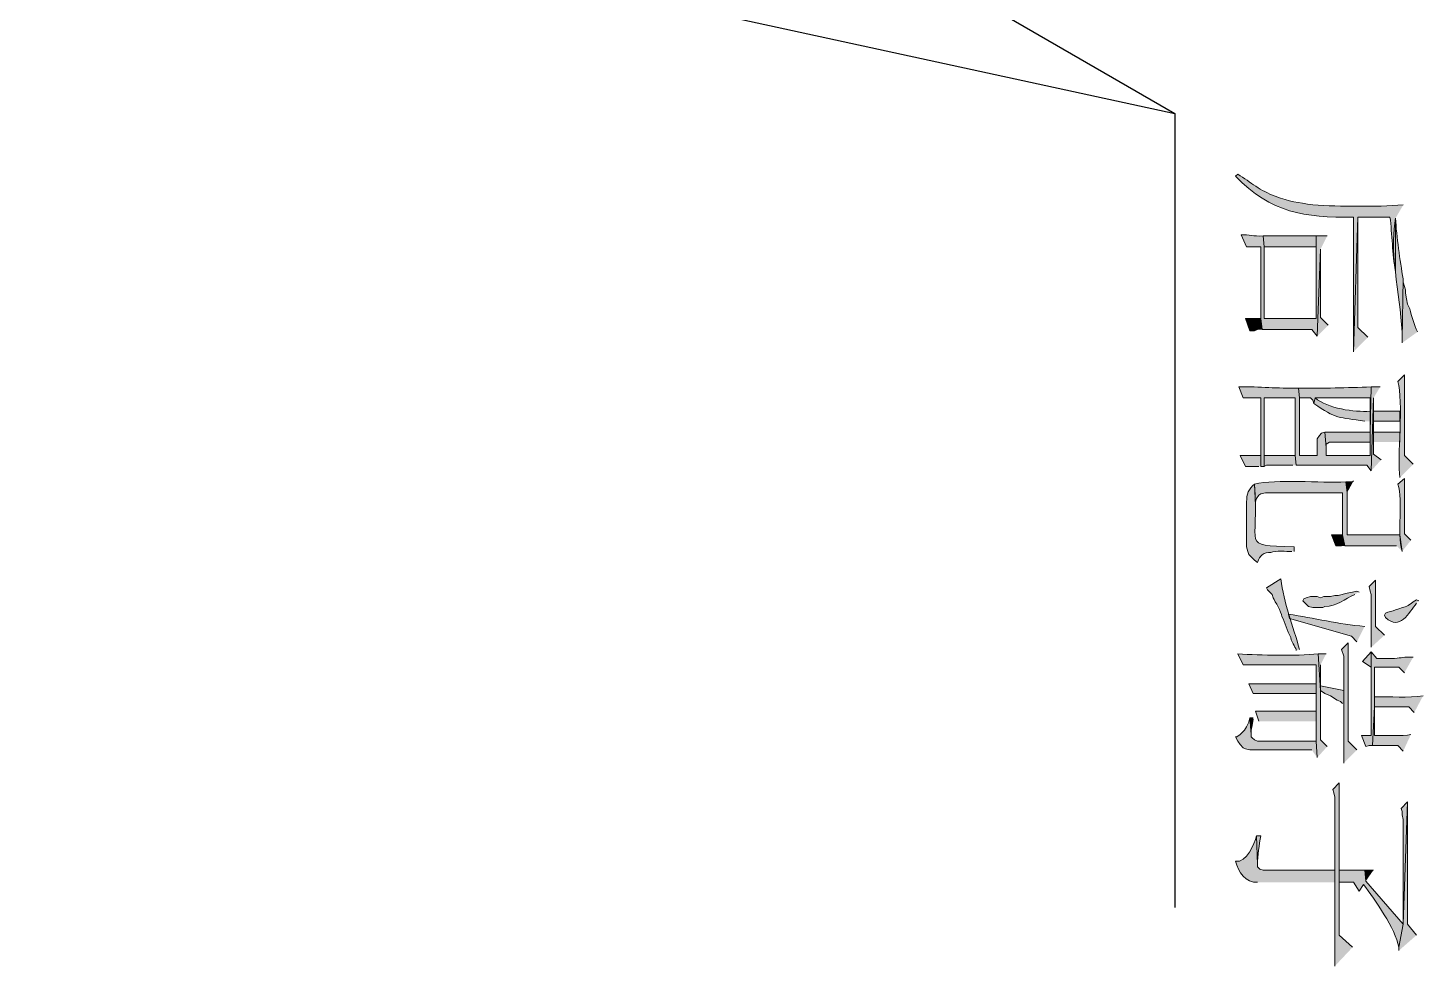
# Model space of a CAD drawing. Header units: inches. Extents: x 3 to 207, y 6 to 294.
# Drawn here: x 140.78 to 167.56, y 37.43 to 55.43 of the extents above; entities that cross this region are included whole.
import ezdxf

# ---------------------------------------------------------------- set-up
doc = ezdxf.new("R2010")
doc.units = ezdxf.units.IN
doc.header["$MEASUREMENT"] = 0
doc.layers.add('图层 1', color=7, linetype='Continuous')

msp = doc.modelspace()

# ---------------------------------------------------------------- hatches: boundary and pattern name
at = {"layer": '图层 1', "true_color": 0xffffff}
h = msp.add_hatch(color=7, dxfattribs=at)
edge = h.paths.add_edge_path()
edge.add_spline(control_points=[(167.174, 52.035), (166.64, 51.996), (165.976, 52.007), (165.439, 52.035), (165.145, 52.085), (165, 52.091), (164.719, 52.204), (164.433, 52.306), (164.247, 52.467), (163.999, 52.627), (163.999, 52.627), (163.957, 52.585), (163.957, 52.585), (164.65, 51.883), (165.262, 51.789), (166.222, 51.802), (166.222, 51.802), (166.222, 49.219), (166.222, 49.219), (166.222, 49.219), (166.306, 51.802), (166.306, 51.802), (166.306, 51.802), (166.92, 51.802), (166.92, 51.802), (166.963, 51.479), (166.962, 51.086), (167.026, 50.765), (167.026, 50.765), (167.026, 51.781), (167.026, 51.781)], knot_values=[0, 0, 0, 0, 0.352778, 0.352778, 0.352778, 0.705556, 0.705556, 0.705556, 1.058333, 1.058333, 1.058333, 1.411111, 1.411111, 1.411111, 1.763889, 1.763889, 1.763889, 2.116667, 2.116667, 2.116667, 2.469444, 2.469444, 2.469444, 2.822222, 2.822222, 2.822222, 3.175, 3.175, 3.175, 3.527778, 3.527778, 3.527778, 3.527778], degree=3, periodic=0)
edge.add_line((167.026, 51.781), (167.174, 52.035))
for points in [[(166.497, 49.495), (166.306, 49.685), (166.306, 51.802), (166.222, 49.219)], [(165.735, 49.728), (165.587, 49.876), (165.587, 51.188), (165.523, 49.516)], [(164.465, 49.643), (164.444, 49.855), (164.147, 49.855), (164.232, 49.622), (164.317, 49.622), (164.38, 49.643)], [(165.121, 47.039), (165.1, 47.23), (164.507, 47.23), (164.507, 48.331), (164.507, 47.018), (164.55, 47.039), (165.058, 47.039)], [(166.751, 47.145), (166.603, 47.251), (166.603, 48.331), (166.56, 46.934)], [(167.111, 47.484), (167.111, 47.674), (166.603, 47.674), (166.603, 48.077), (166.603, 47.484)], [(166.539, 47.674), (165.672, 47.674), (165.693, 47.378), (165.693, 47.442), (165.756, 47.484), (166.539, 47.484), (166.539, 47.23)], [(166.222, 46.743), (166.201, 46.722), (166.074, 46.722), (166.095, 46.51)], [(166.053, 45.494), (166.01, 45.706), (165.799, 45.706), (165.883, 45.494), (165.989, 45.494)], [(166.815, 43.78), (166.645, 43.949), (166.645, 44.838), (166.518, 44.711), (166.539, 44.626), (166.56, 44.563), (166.56, 43.547)], [(165.693, 43.42), (165.544, 43.42), (165.587, 42.721), (165.587, 43.208)], [(166.285, 41.579), (166.116, 41.748), (166.116, 43.631), (165.989, 43.505), (166.031, 43.378), (166.031, 41.324)], [(166.56, 43.462), (166.391, 43.272), (166.56, 43.166), (166.56, 41.853)], [(166.031, 42.467), (166.031, 42.721), (165.587, 42.806), (165.587, 43.208), (165.587, 42.721), (165.672, 42.658), (165.777, 42.615), (165.904, 42.531), (165.968, 42.51), (166.01, 42.467)], [(165.502, 42.848), (164.211, 42.848), (164.296, 42.658), (165.502, 42.658), (165.502, 42.319)], [(165.502, 42.129), (165.502, 42.848), (165.502, 42.319), (164.338, 42.319), (164.401, 42.129)], [(165.523, 41.43), (165.502, 41.748), (164.38, 41.748), (164.317, 41.769), (164.275, 41.811), (164.253, 41.832), (164.253, 41.875), (164.232, 42.192), (164.211, 42.108), (164.169, 42.023), (164.126, 41.96), (164.042, 41.875), (163.978, 41.832), (163.957, 41.832), (163.999, 41.748), (164.042, 41.684), (164.105, 41.621), (164.147, 41.6), (164.232, 41.579), (165.418, 41.579)], [(164.296, 42.192), (164.232, 42.192), (164.253, 41.875), (164.253, 41.96), (164.275, 42.044), (164.296, 42.171)], [(166.201, 37.79), (165.947, 38.022), (165.947, 40.943), (165.82, 40.816), (165.841, 40.753), (165.862, 40.668), (165.862, 37.43)], [(167.428, 38.022), (167.259, 38.234), (167.259, 40.584), (167.174, 38.234), (167.09, 37.79), (167.09, 37.726)], [(167.259, 40.584), (167.132, 40.456), (167.153, 40.393), (167.153, 40.33), (167.174, 40.245), (167.174, 38.234)], [(166.603, 39.271), (166.434, 39.271), (166.455, 39.059)]]:
    msp.add_hatch(color=7, dxfattribs=at).paths.add_polyline_path(points)
h = msp.add_hatch(color=7, dxfattribs=at)
edge = h.paths.add_edge_path()
edge.add_spline(control_points=[(167.174, 50.617), (167.11, 50.97), (167.046, 51.424), (167.026, 51.781), (166.891, 50.995), (167.157, 50.215), (167.153, 49.452)], knot_values=[0, 0, 0, 0, 0.352778, 0.352778, 0.352778, 0.705556, 0.705556, 0.705556, 0.705556], degree=3, periodic=0)
edge.add_line((167.153, 49.452), (167.174, 50.617))
h = msp.add_hatch(color=7, dxfattribs=at)
edge = h.paths.add_edge_path()
edge.add_spline(control_points=[(165.714, 51.442), (165.714, 51.442), (165.502, 51.442), (165.502, 51.442), (165.502, 51.442), (165.502, 49.855), (165.502, 49.855), (165.502, 49.855), (164.507, 49.855), (164.507, 49.855), (164.507, 49.855), (164.507, 51.23), (164.507, 51.23), (164.507, 51.23), (164.486, 51.442), (164.486, 51.442), (164.292, 51.427), (164.222, 51.468), (164.063, 51.463), (164.063, 51.463), (164.169, 51.23), (164.169, 51.23), (164.169, 51.23), (164.444, 51.23), (164.444, 51.23), (164.444, 51.23), (164.444, 49.855), (164.444, 49.855), (164.444, 49.855), (164.465, 49.643), (164.465, 49.643), (164.465, 49.643), (165.418, 49.643), (165.418, 49.643), (165.418, 49.643), (165.523, 49.516), (165.523, 49.516), (165.523, 49.516), (165.587, 51.188), (165.587, 51.188)], knot_values=[0, 0, 0, 0, 0.352778, 0.352778, 0.352778, 0.705556, 0.705556, 0.705556, 1.058333, 1.058333, 1.058333, 1.411111, 1.411111, 1.411111, 1.763889, 1.763889, 1.763889, 2.116667, 2.116667, 2.116667, 2.469444, 2.469444, 2.469444, 2.822222, 2.822222, 2.822222, 3.175, 3.175, 3.175, 3.527778, 3.527778, 3.527778, 3.880556, 3.880556, 3.880556, 4.233333, 4.233333, 4.233333, 4.586111, 4.586111, 4.586111, 4.586111], degree=3, periodic=0)
edge.add_line((165.587, 51.188), (165.714, 51.442))
h = msp.add_hatch(color=7, dxfattribs=at)
edge = h.paths.add_edge_path()
edge.add_spline(control_points=[(165.502, 51.442), (165.163, 51.442), (164.825, 51.442), (164.486, 51.442), (164.486, 51.442), (164.507, 51.23), (164.507, 51.23), (164.507, 51.23), (165.502, 51.23), (165.502, 51.23), (165.502, 51.23), (165.502, 49.855), (165.502, 49.855)], knot_values=[0, 0, 0, 0, 0.352778, 0.352778, 0.352778, 0.705556, 0.705556, 0.705556, 1.058333, 1.058333, 1.058333, 1.411111, 1.411111, 1.411111, 1.411111], degree=3, periodic=0)
edge.add_line((165.502, 49.855), (165.502, 51.442))
h = msp.add_hatch(color=7, dxfattribs=at)
edge = h.paths.add_edge_path()
edge.add_spline(control_points=[(167.45, 49.6), (167.38, 49.727), (167.336, 49.905), (167.301, 50.045), (167.301, 50.045), (167.259, 50.13), (167.259, 50.13), (167.259, 50.13), (167.238, 50.236), (167.238, 50.236), (167.238, 50.236), (167.217, 50.341), (167.217, 50.341), (167.217, 50.341), (167.217, 50.405), (167.217, 50.405), (167.217, 50.405), (167.196, 50.468), (167.196, 50.468), (167.196, 50.468), (167.174, 50.553), (167.174, 50.553), (167.174, 50.553), (167.174, 50.617), (167.174, 50.617), (167.174, 50.617), (167.153, 49.452), (167.153, 49.452), (167.153, 49.452), (167.153, 49.389), (167.153, 49.389)], knot_values=[0, 0, 0, 0, 0.352778, 0.352778, 0.352778, 0.705556, 0.705556, 0.705556, 1.058333, 1.058333, 1.058333, 1.411111, 1.411111, 1.411111, 1.763889, 1.763889, 1.763889, 2.116667, 2.116667, 2.116667, 2.469444, 2.469444, 2.469444, 2.822222, 2.822222, 2.822222, 3.175, 3.175, 3.175, 3.527778, 3.527778, 3.527778, 3.527778], degree=3, periodic=0)
edge.add_line((167.153, 49.389), (167.45, 49.6))
h = msp.add_hatch(color=7, dxfattribs=at)
edge = h.paths.add_edge_path()
edge.add_spline(control_points=[(167.365, 47.061), (167.365, 47.061), (167.196, 47.23), (167.196, 47.23), (167.196, 47.23), (167.196, 48.775), (167.196, 48.775), (167.196, 48.775), (167.069, 48.648), (167.069, 48.648), (167.188, 48.29), (167.051, 47.153), (167.111, 46.806)], knot_values=[0, 0, 0, 0, 0.352778, 0.352778, 0.352778, 0.705556, 0.705556, 0.705556, 1.058333, 1.058333, 1.058333, 1.411111, 1.411111, 1.411111, 1.411111], degree=3, periodic=0)
edge.add_line((167.111, 46.806), (167.365, 47.061))
h = msp.add_hatch(color=7, dxfattribs=at)
edge = h.paths.add_edge_path()
edge.add_spline(control_points=[(166.73, 48.542), (166.73, 48.542), (166.56, 48.542), (166.56, 48.542), (166.56, 48.542), (166.539, 47.674), (166.539, 47.674), (166.539, 47.674), (166.539, 47.23), (166.539, 47.23), (166.539, 47.23), (165.693, 47.23), (165.693, 47.23), (165.693, 47.23), (165.693, 47.378), (165.693, 47.378), (165.693, 47.378), (165.672, 47.674), (165.672, 47.674), (165.672, 47.674), (165.608, 47.653), (165.608, 47.653), (165.608, 47.653), (165.566, 47.611), (165.566, 47.611), (165.566, 47.611), (165.523, 47.547), (165.523, 47.547), (165.523, 47.547), (165.523, 47.23), (165.523, 47.23), (165.523, 47.23), (165.185, 47.23), (165.185, 47.23), (165.185, 47.23), (165.185, 48.331), (165.185, 48.331), (165.185, 48.331), (165.163, 48.521), (165.163, 48.521), (164.76, 48.508), (164.425, 48.557), (164.021, 48.542), (164.021, 48.542), (164.105, 48.331), (164.105, 48.331), (164.105, 48.331), (164.444, 48.331), (164.444, 48.331), (164.444, 48.331), (164.444, 47.018), (164.444, 47.018), (164.444, 47.018), (164.507, 47.018), (164.507, 47.018), (164.507, 47.018), (164.507, 48.331), (164.507, 48.331), (164.507, 48.331), (165.1, 48.331), (165.1, 48.331), (165.1, 48.331), (165.1, 47.23), (165.1, 47.23), (165.1, 47.23), (165.121, 47.039), (165.121, 47.039), (165.347, 47.039), (165.573, 47.039), (165.799, 47.039), (165.799, 47.039), (166.476, 47.039), (166.476, 47.039), (166.476, 47.039), (166.56, 46.934), (166.56, 46.934), (166.56, 46.934), (166.603, 48.331), (166.603, 48.331)], knot_values=[0, 0, 0, 0, 0.352778, 0.352778, 0.352778, 0.705556, 0.705556, 0.705556, 1.058333, 1.058333, 1.058333, 1.411111, 1.411111, 1.411111, 1.763889, 1.763889, 1.763889, 2.116667, 2.116667, 2.116667, 2.469444, 2.469444, 2.469444, 2.822222, 2.822222, 2.822222, 3.175, 3.175, 3.175, 3.527778, 3.527778, 3.527778, 3.880556, 3.880556, 3.880556, 4.233333, 4.233333, 4.233333, 4.586111, 4.586111, 4.586111, 4.938889, 4.938889, 4.938889, 5.291667, 5.291667, 5.291667, 5.644444, 5.644444, 5.644444, 5.997222, 5.997222, 5.997222, 6.35, 6.35, 6.35, 6.702778, 6.702778, 6.702778, 7.055556, 7.055556, 7.055556, 7.408333, 7.408333, 7.408333, 7.761111, 7.761111, 7.761111, 8.113889, 8.113889, 8.113889, 8.466667, 8.466667, 8.466667, 8.819444, 8.819444, 8.819444, 9.172222, 9.172222, 9.172222, 9.172222], degree=3, periodic=0)
edge.add_line((166.603, 48.331), (166.73, 48.542))
h = msp.add_hatch(color=7, dxfattribs=at)
edge = h.paths.add_edge_path()
edge.add_spline(control_points=[(166.56, 48.542), (166.086, 48.532), (165.646, 48.51), (165.163, 48.521), (165.163, 48.521), (165.185, 48.331), (165.185, 48.331), (165.185, 48.331), (165.396, 48.331), (165.396, 48.331), (165.396, 48.331), (165.439, 48.288), (165.439, 48.288), (165.439, 48.288), (165.46, 48.225), (165.46, 48.225), (165.46, 48.225), (165.481, 48.331), (165.481, 48.331), (165.481, 48.331), (166.539, 48.331), (166.539, 48.331), (166.539, 48.331), (166.539, 47.674), (166.539, 47.674)], knot_values=[0, 0, 0, 0, 0.352778, 0.352778, 0.352778, 0.705556, 0.705556, 0.705556, 1.058333, 1.058333, 1.058333, 1.411111, 1.411111, 1.411111, 1.763889, 1.763889, 1.763889, 2.116667, 2.116667, 2.116667, 2.469444, 2.469444, 2.469444, 2.822222, 2.822222, 2.822222, 2.822222], degree=3, periodic=0)
edge.add_line((166.539, 47.674), (166.56, 48.542))
h = msp.add_hatch(color=7, dxfattribs=at)
edge = h.paths.add_edge_path()
edge.add_spline(control_points=[(166.539, 47.886), (166.539, 47.886), (166.539, 48.077), (166.539, 48.077), (166.228, 48.055), (165.732, 48.131), (165.481, 48.331), (165.481, 48.331), (165.46, 48.225), (165.46, 48.225), (165.875, 47.927), (165.944, 47.962), (166.434, 47.886)], knot_values=[0, 0, 0, 0, 0.352778, 0.352778, 0.352778, 0.705556, 0.705556, 0.705556, 1.058333, 1.058333, 1.058333, 1.411111, 1.411111, 1.411111, 1.411111], degree=3, periodic=0)
edge.add_line((166.434, 47.886), (166.539, 47.886))
h = msp.add_hatch(color=7, dxfattribs=at)
h.dxf.hatch_style = 2
h.paths.add_polyline_path([(166.603, 47.886), (167.111, 47.886), (167.111, 48.077), (166.603, 48.077)])
h = msp.add_hatch(color=7, dxfattribs=at)
edge = h.paths.add_edge_path()
edge.add_spline(control_points=[(164.444, 47.018), (164.444, 47.018), (164.444, 47.23), (164.444, 47.23), (164.444, 47.23), (164.042, 47.23), (164.042, 47.23), (164.042, 47.23), (164.147, 47.018), (164.147, 47.018), (164.232, 47.018), (164.317, 47.018), (164.401, 47.018)], knot_values=[0, 0, 0, 0, 0.352778, 0.352778, 0.352778, 0.705556, 0.705556, 0.705556, 1.058333, 1.058333, 1.058333, 1.411111, 1.411111, 1.411111, 1.411111], degree=3, periodic=0)
edge.add_line((164.401, 47.018), (164.444, 47.018))
h = msp.add_hatch(color=7, dxfattribs=at)
edge = h.paths.add_edge_path()
edge.add_spline(control_points=[(165.079, 45.388), (165.079, 45.388), (165.079, 45.473), (165.079, 45.473), (164.007, 45.52), (164.436, 45.446), (164.317, 46.68), (164.208, 46.595), (164.166, 46.476), (164.169, 46.341), (164.169, 46.341), (164.169, 45.473), (164.169, 45.473), (164.169, 45.473), (164.19, 45.388), (164.19, 45.388), (164.19, 45.388), (164.211, 45.325), (164.211, 45.325), (164.211, 45.325), (164.317, 45.219), (164.317, 45.219), (164.317, 45.219), (164.38, 45.177), (164.38, 45.177), (164.409, 45.309), (164.501, 45.374), (164.634, 45.367), (164.727, 45.408), (164.928, 45.38), (165.037, 45.388)], knot_values=[0, 0, 0, 0, 0.352778, 0.352778, 0.352778, 0.705556, 0.705556, 0.705556, 1.058333, 1.058333, 1.058333, 1.411111, 1.411111, 1.411111, 1.763889, 1.763889, 1.763889, 2.116667, 2.116667, 2.116667, 2.469444, 2.469444, 2.469444, 2.822222, 2.822222, 2.822222, 3.175, 3.175, 3.175, 3.527778, 3.527778, 3.527778, 3.527778], degree=3, periodic=0)
edge.add_line((165.037, 45.388), (165.079, 45.388))
h = msp.add_hatch(color=7, dxfattribs=at)
edge = h.paths.add_edge_path()
edge.add_spline(control_points=[(167.153, 45.388), (167.153, 45.388), (167.111, 45.706), (167.111, 45.706), (167.111, 45.706), (166.095, 45.706), (166.095, 45.706), (166.095, 45.706), (166.095, 46.51), (166.095, 46.51), (166.095, 46.51), (166.074, 46.722), (166.074, 46.722), (165.576, 46.699), (164.748, 46.773), (164.317, 46.68), (164.317, 46.68), (164.338, 46.277), (164.338, 46.277), (164.338, 46.277), (164.338, 46.341), (164.338, 46.341), (164.338, 46.341), (164.359, 46.404), (164.359, 46.404), (164.359, 46.404), (164.401, 46.468), (164.401, 46.468), (164.401, 46.468), (164.444, 46.489), (164.444, 46.489), (164.444, 46.489), (164.528, 46.51), (164.528, 46.51), (164.528, 46.51), (166.01, 46.51), (166.01, 46.51), (166.01, 46.51), (166.01, 45.706), (166.01, 45.706), (166.01, 45.706), (166.053, 45.494), (166.053, 45.494), (166.384, 45.494), (166.716, 45.494), (167.047, 45.494)], knot_values=[0, 0, 0, 0, 0.352778, 0.352778, 0.352778, 0.705556, 0.705556, 0.705556, 1.058333, 1.058333, 1.058333, 1.411111, 1.411111, 1.411111, 1.763889, 1.763889, 1.763889, 2.116667, 2.116667, 2.116667, 2.469444, 2.469444, 2.469444, 2.822222, 2.822222, 2.822222, 3.175, 3.175, 3.175, 3.527778, 3.527778, 3.527778, 3.880556, 3.880556, 3.880556, 4.233333, 4.233333, 4.233333, 4.586111, 4.586111, 4.586111, 4.938889, 4.938889, 4.938889, 5.291667, 5.291667, 5.291667, 5.291667], degree=3, periodic=0)
edge.add_line((167.047, 45.494), (167.153, 45.388))
h = msp.add_hatch(color=7, dxfattribs=at)
edge = h.paths.add_edge_path()
edge.add_spline(control_points=[(167.322, 45.6), (167.322, 45.6), (167.196, 45.727), (167.196, 45.727), (167.196, 45.727), (167.196, 46.785), (167.196, 46.785), (167.196, 46.785), (167.069, 46.68), (167.069, 46.68), (167.185, 46.331), (167.043, 45.773), (167.153, 45.388)], knot_values=[0, 0, 0, 0, 0.352778, 0.352778, 0.352778, 0.705556, 0.705556, 0.705556, 1.058333, 1.058333, 1.058333, 1.411111, 1.411111, 1.411111, 1.411111], degree=3, periodic=0)
edge.add_line((167.153, 45.388), (167.322, 45.6))
h = msp.add_hatch(color=7, dxfattribs=at)
edge = h.paths.add_edge_path()
edge.add_spline(control_points=[(165.185, 43.505), (165.059, 43.951), (164.881, 44.404), (164.825, 44.859), (164.825, 44.859), (164.55, 44.69), (164.55, 44.69), (164.55, 44.69), (164.571, 44.647), (164.571, 44.647), (164.571, 44.647), (164.656, 44.563), (164.656, 44.563), (164.656, 44.563), (164.677, 44.499), (164.677, 44.499), (164.719, 44.416), (164.832, 44.226), (164.846, 44.14), (164.911, 44.009), (164.944, 43.866), (165.015, 43.738), (165.038, 43.604), (165.128, 43.537), (165.121, 43.483)], knot_values=[0, 0, 0, 0, 0.352778, 0.352778, 0.352778, 0.705556, 0.705556, 0.705556, 1.058333, 1.058333, 1.058333, 1.411111, 1.411111, 1.411111, 1.763889, 1.763889, 1.763889, 2.116667, 2.116667, 2.116667, 2.469444, 2.469444, 2.469444, 2.822222, 2.822222, 2.822222, 2.822222], degree=3, periodic=0)
edge.add_line((165.121, 43.483), (165.185, 43.505))
h = msp.add_hatch(color=7, dxfattribs=at)
edge = h.paths.add_edge_path()
edge.add_spline(control_points=[(166.328, 44.605), (166.328, 44.605), (166.285, 44.626), (166.285, 44.626), (166.285, 44.626), (166.201, 44.605), (166.201, 44.605), (166.201, 44.605), (166.095, 44.584), (166.095, 44.584), (166.095, 44.584), (165.925, 44.542), (165.925, 44.542), (165.925, 44.542), (165.862, 44.542), (165.862, 44.542), (165.862, 44.542), (165.777, 44.521), (165.777, 44.521), (165.777, 44.521), (165.65, 44.521), (165.65, 44.521), (165.65, 44.521), (165.587, 44.499), (165.587, 44.499), (165.587, 44.499), (165.523, 44.521), (165.523, 44.521), (165.523, 44.521), (165.396, 44.521), (165.396, 44.521), (165.396, 44.521), (165.312, 44.499), (165.312, 44.499), (165.312, 44.499), (165.269, 44.478), (165.269, 44.478), (165.269, 44.478), (165.248, 44.436), (165.248, 44.436), (165.248, 44.436), (165.354, 44.33), (165.354, 44.33), (165.354, 44.33), (165.439, 44.309), (165.439, 44.309), (165.439, 44.309), (165.629, 44.309), (165.629, 44.309), (165.629, 44.309), (165.672, 44.33), (165.672, 44.33), (165.895, 44.337), (166.059, 44.469), (166.243, 44.563)], knot_values=[0, 0, 0, 0, 0.352778, 0.352778, 0.352778, 0.705556, 0.705556, 0.705556, 1.058333, 1.058333, 1.058333, 1.411111, 1.411111, 1.411111, 1.763889, 1.763889, 1.763889, 2.116667, 2.116667, 2.116667, 2.469444, 2.469444, 2.469444, 2.822222, 2.822222, 2.822222, 3.175, 3.175, 3.175, 3.527778, 3.527778, 3.527778, 3.880556, 3.880556, 3.880556, 4.233333, 4.233333, 4.233333, 4.586111, 4.586111, 4.586111, 4.938889, 4.938889, 4.938889, 5.291667, 5.291667, 5.291667, 5.644444, 5.644444, 5.644444, 5.997222, 5.997222, 5.997222, 6.35, 6.35, 6.35, 6.35], degree=3, periodic=0)
edge.add_line((166.243, 44.563), (166.328, 44.605))
h = msp.add_hatch(color=7, dxfattribs=at)
edge = h.paths.add_edge_path()
edge.add_spline(control_points=[(167.471, 44.436), (167.471, 44.436), (167.428, 44.457), (167.428, 44.457), (167.231, 44.334), (167.318, 44.35), (167.09, 44.288), (167.09, 44.288), (167.026, 44.267), (167.026, 44.267), (167.026, 44.267), (166.984, 44.245), (166.984, 44.245), (166.984, 44.245), (166.878, 44.224), (166.878, 44.224), (166.878, 44.224), (166.836, 44.203), (166.836, 44.203), (166.836, 44.203), (166.815, 44.161), (166.815, 44.161), (166.815, 44.161), (166.836, 44.118), (166.836, 44.118), (167.107, 43.852), (167.284, 44.216), (167.428, 44.394)], knot_values=[0, 0, 0, 0, 0.352778, 0.352778, 0.352778, 0.705556, 0.705556, 0.705556, 1.058333, 1.058333, 1.058333, 1.411111, 1.411111, 1.411111, 1.763889, 1.763889, 1.763889, 2.116667, 2.116667, 2.116667, 2.469444, 2.469444, 2.469444, 2.822222, 2.822222, 2.822222, 3.175, 3.175, 3.175, 3.175], degree=3, periodic=0)
edge.add_line((167.428, 44.394), (167.471, 44.436))
h = msp.add_hatch(color=7, dxfattribs=at)
edge = h.paths.add_edge_path()
edge.add_spline(control_points=[(166.434, 43.949), (165.935, 43.989), (165.462, 44.11), (164.973, 44.182), (164.973, 44.182), (164.994, 44.097), (164.994, 44.097), (164.994, 44.097), (166.179, 43.759), (166.179, 43.759), (166.179, 43.759), (166.285, 43.653), (166.285, 43.653)], knot_values=[0, 0, 0, 0, 0.352778, 0.352778, 0.352778, 0.705556, 0.705556, 0.705556, 1.058333, 1.058333, 1.058333, 1.411111, 1.411111, 1.411111, 1.411111], degree=3, periodic=0)
edge.add_line((166.285, 43.653), (166.434, 43.949))
h = msp.add_hatch(color=7, dxfattribs=at)
edge = h.paths.add_edge_path()
edge.add_spline(control_points=[(165.714, 41.642), (165.714, 41.642), (165.587, 41.769), (165.587, 41.769), (165.587, 41.769), (165.587, 42.721), (165.587, 42.721), (165.587, 42.721), (165.544, 43.42), (165.544, 43.42), (165.098, 43.378), (164.453, 43.395), (163.999, 43.42), (163.999, 43.42), (164.105, 43.208), (164.105, 43.208), (164.105, 43.208), (165.502, 43.208), (165.502, 43.208), (165.502, 43.208), (165.502, 41.748), (165.502, 41.748), (165.502, 41.748), (165.523, 41.43), (165.523, 41.43)], knot_values=[0, 0, 0, 0, 0.352778, 0.352778, 0.352778, 0.705556, 0.705556, 0.705556, 1.058333, 1.058333, 1.058333, 1.411111, 1.411111, 1.411111, 1.763889, 1.763889, 1.763889, 2.116667, 2.116667, 2.116667, 2.469444, 2.469444, 2.469444, 2.822222, 2.822222, 2.822222, 2.822222], degree=3, periodic=0)
edge.add_line((165.523, 41.43), (165.714, 41.642))
h = msp.add_hatch(color=7, dxfattribs=at)
edge = h.paths.add_edge_path()
edge.add_spline(control_points=[(167.365, 43.357), (167.165, 43.371), (167.16, 43.338), (167.005, 43.335), (167.005, 43.335), (166.666, 43.335), (166.666, 43.335), (166.666, 43.335), (166.56, 43.462), (166.56, 43.462), (166.56, 43.462), (166.56, 41.853), (166.56, 41.853), (166.56, 41.853), (166.37, 41.853), (166.37, 41.853), (166.37, 41.853), (166.455, 41.642), (166.455, 41.642), (166.455, 41.642), (166.518, 41.663), (166.518, 41.663), (166.518, 41.663), (166.582, 41.663), (166.582, 41.663), (166.582, 41.663), (166.624, 42.404), (166.624, 42.404), (166.624, 42.404), (166.624, 43.166), (166.624, 43.166), (166.624, 43.166), (167.09, 43.166), (167.09, 43.166), (167.09, 43.166), (167.196, 43.06), (167.196, 43.06)], knot_values=[0, 0, 0, 0, 0.352778, 0.352778, 0.352778, 0.705556, 0.705556, 0.705556, 1.058333, 1.058333, 1.058333, 1.411111, 1.411111, 1.411111, 1.763889, 1.763889, 1.763889, 2.116667, 2.116667, 2.116667, 2.469444, 2.469444, 2.469444, 2.822222, 2.822222, 2.822222, 3.175, 3.175, 3.175, 3.527778, 3.527778, 3.527778, 3.880556, 3.880556, 3.880556, 4.233333, 4.233333, 4.233333, 4.233333], degree=3, periodic=0)
edge.add_line((167.196, 43.06), (167.365, 43.357))
h = msp.add_hatch(color=7, dxfattribs=at)
edge = h.paths.add_edge_path()
edge.add_spline(control_points=[(167.555, 42.615), (167.269, 42.572), (166.924, 42.605), (166.624, 42.594), (166.624, 42.594), (166.624, 43.166), (166.624, 43.166), (166.624, 43.166), (166.624, 42.404), (166.624, 42.404), (166.624, 42.404), (167.28, 42.404), (167.28, 42.404), (167.28, 42.404), (167.386, 42.298), (167.386, 42.298)], knot_values=[0, 0, 0, 0, 0.352778, 0.352778, 0.352778, 0.705556, 0.705556, 0.705556, 1.058333, 1.058333, 1.058333, 1.411111, 1.411111, 1.411111, 1.763889, 1.763889, 1.763889, 1.763889], degree=3, periodic=0)
edge.add_line((167.386, 42.298), (167.555, 42.615))
h = msp.add_hatch(color=7, dxfattribs=at)
edge = h.paths.add_edge_path()
edge.add_spline(control_points=[(167.322, 41.875), (167.159, 41.83), (166.814, 41.865), (166.624, 41.853), (166.624, 41.853), (166.624, 42.404), (166.624, 42.404), (166.624, 42.404), (166.582, 41.663), (166.582, 41.663), (166.582, 41.663), (167.069, 41.663), (167.069, 41.663), (167.069, 41.663), (167.174, 41.557), (167.174, 41.557)], knot_values=[0, 0, 0, 0, 0.352778, 0.352778, 0.352778, 0.705556, 0.705556, 0.705556, 1.058333, 1.058333, 1.058333, 1.411111, 1.411111, 1.411111, 1.763889, 1.763889, 1.763889, 1.763889], degree=3, periodic=0)
edge.add_line((167.174, 41.557), (167.322, 41.875))
h = msp.add_hatch(color=7, dxfattribs=at)
edge = h.paths.add_edge_path()
edge.add_spline(control_points=[(165.862, 39.038), (165.862, 39.038), (165.862, 39.271), (165.862, 39.271), (165.862, 39.271), (164.486, 39.271), (164.486, 39.271), (164.486, 39.271), (164.423, 39.292), (164.423, 39.292), (164.423, 39.292), (164.38, 39.335), (164.38, 39.335), (164.38, 39.335), (164.38, 39.377), (164.38, 39.377), (164.38, 39.377), (164.359, 39.927), (164.359, 39.927), (164.314, 39.774), (164.17, 39.404), (163.957, 39.44), (164.009, 39.245), (164.152, 39.016), (164.38, 39.038)], knot_values=[0, 0, 0, 0, 0.352778, 0.352778, 0.352778, 0.705556, 0.705556, 0.705556, 1.058333, 1.058333, 1.058333, 1.411111, 1.411111, 1.411111, 1.763889, 1.763889, 1.763889, 2.116667, 2.116667, 2.116667, 2.469444, 2.469444, 2.469444, 2.822222, 2.822222, 2.822222, 2.822222], degree=3, periodic=0)
edge.add_line((164.38, 39.038), (165.862, 39.038))
h = msp.add_hatch(color=7, dxfattribs=at)
edge = h.paths.add_edge_path()
edge.add_spline(control_points=[(164.444, 39.927), (164.444, 39.927), (164.359, 39.927), (164.359, 39.927), (164.359, 39.927), (164.38, 39.377), (164.38, 39.377), (164.373, 39.541), (164.41, 39.767), (164.444, 39.927)], knot_values=[0, 0, 0, 0, 0.352778, 0.352778, 0.352778, 0.705556, 0.705556, 0.705556, 1.058333, 1.058333, 1.058333, 1.058333], degree=3, periodic=0)
edge.add_line((164.444, 39.927), (164.444, 39.927))
h = msp.add_hatch(color=7, dxfattribs=at)
edge = h.paths.add_edge_path()
edge.add_spline(control_points=[(167.174, 38.234), (167.174, 38.234), (166.455, 39.059), (166.455, 39.059), (166.455, 39.059), (166.434, 39.271), (166.434, 39.271), (166.271, 39.271), (166.109, 39.271), (165.947, 39.271), (165.947, 39.271), (165.947, 39.038), (165.947, 39.038), (165.947, 39.038), (166.222, 39.038), (166.222, 39.038), (166.222, 39.038), (166.328, 38.869), (166.328, 38.869), (166.328, 38.869), (166.412, 38.996), (166.412, 38.996), (166.638, 38.689), (167.018, 38.159), (167.09, 37.79)], knot_values=[0, 0, 0, 0, 0.352778, 0.352778, 0.352778, 0.705556, 0.705556, 0.705556, 1.058333, 1.058333, 1.058333, 1.411111, 1.411111, 1.411111, 1.763889, 1.763889, 1.763889, 2.116667, 2.116667, 2.116667, 2.469444, 2.469444, 2.469444, 2.822222, 2.822222, 2.822222, 2.822222], degree=3, periodic=0)
edge.add_line((167.09, 37.79), (167.174, 38.234))

# ---------------------------------------------------------------- linework, layer by layer
at = {"layer": '图层 1', "color": 7, "lineweight": 25, "true_color": 0xffffff}
for points in [[(147.256, 62.766), (162.793, 53.792), (162.793, 38.552)], [(140.779, 58.575), (162.793, 53.792)]]:
    msp.add_lwpolyline(points, dxfattribs=at)
at = {"layer": '图层 1', "lineweight": 0}
for points in [[(166.497, 49.495), (166.306, 49.685), (166.306, 51.802), (166.222, 49.219)], [(165.735, 49.728), (165.587, 49.876), (165.587, 51.188), (165.523, 49.516)], [(164.465, 49.643), (164.444, 49.855), (164.147, 49.855), (164.232, 49.622), (164.317, 49.622), (164.38, 49.643)], [(165.121, 47.039), (165.1, 47.23), (164.507, 47.23), (164.507, 48.331), (164.507, 47.018), (164.55, 47.039), (165.058, 47.039)], [(166.751, 47.145), (166.603, 47.251), (166.603, 48.331), (166.56, 46.934)], [(166.603, 47.886), (167.111, 47.886), (167.111, 48.077), (166.603, 48.077), (166.603, 47.886)], [(167.111, 47.484), (167.111, 47.674), (166.603, 47.674), (166.603, 48.077), (166.603, 47.484)], [(166.539, 47.674), (165.672, 47.674), (165.693, 47.378), (165.693, 47.442), (165.756, 47.484), (166.539, 47.484), (166.539, 47.23)], [(166.222, 46.743), (166.201, 46.722), (166.074, 46.722), (166.095, 46.51)], [(166.053, 45.494), (166.01, 45.706), (165.799, 45.706), (165.883, 45.494), (165.989, 45.494)], [(166.815, 43.78), (166.645, 43.949), (166.645, 44.838), (166.518, 44.711), (166.539, 44.626), (166.56, 44.563), (166.56, 43.547)], [(165.693, 43.42), (165.544, 43.42), (165.587, 42.721), (165.587, 43.208)], [(166.285, 41.579), (166.116, 41.748), (166.116, 43.631), (165.989, 43.505), (166.031, 43.378), (166.031, 41.324)], [(166.56, 43.462), (166.391, 43.272), (166.56, 43.166), (166.56, 41.853)], [(166.031, 42.467), (166.031, 42.721), (165.587, 42.806), (165.587, 43.208), (165.587, 42.721), (165.672, 42.658), (165.777, 42.615), (165.904, 42.531), (165.968, 42.51), (166.01, 42.467)], [(165.502, 42.848), (164.211, 42.848), (164.296, 42.658), (165.502, 42.658), (165.502, 42.319)], [(165.502, 42.129), (165.502, 42.848), (165.502, 42.319), (164.338, 42.319), (164.401, 42.129)], [(165.523, 41.43), (165.502, 41.748), (164.38, 41.748), (164.317, 41.769), (164.275, 41.811), (164.253, 41.832), (164.253, 41.875), (164.232, 42.192), (164.211, 42.108), (164.169, 42.023), (164.126, 41.96), (164.042, 41.875), (163.978, 41.832), (163.957, 41.832), (163.999, 41.748), (164.042, 41.684), (164.105, 41.621), (164.147, 41.6), (164.232, 41.579), (165.418, 41.579)], [(164.296, 42.192), (164.232, 42.192), (164.253, 41.875), (164.253, 41.96), (164.275, 42.044), (164.296, 42.171)], [(166.201, 37.79), (165.947, 38.022), (165.947, 40.943), (165.82, 40.816), (165.841, 40.753), (165.862, 40.668), (165.862, 37.43)], [(167.428, 38.022), (167.259, 38.234), (167.259, 40.584), (167.174, 38.234), (167.09, 37.79), (167.09, 37.726)], [(167.259, 40.584), (167.132, 40.456), (167.153, 40.393), (167.153, 40.33), (167.174, 40.245), (167.174, 38.234)], [(166.603, 39.271), (166.434, 39.271), (166.455, 39.059)]]:
    msp.add_lwpolyline(points, dxfattribs=at)
for points, knots in [([(167.174, 52.035), (166.64, 51.996), (165.976, 52.007), (165.439, 52.035), (165.145, 52.085), (165, 52.091), (164.719, 52.204), (164.433, 52.306), (164.247, 52.467), (163.999, 52.627), (163.999, 52.627), (163.957, 52.585), (163.957, 52.585), (164.65, 51.883), (165.262, 51.789), (166.222, 51.802), (166.222, 51.802), (166.222, 49.219), (166.222, 49.219), (166.222, 49.219), (166.306, 51.802), (166.306, 51.802), (166.306, 51.802), (166.92, 51.802), (166.92, 51.802), (166.963, 51.479), (166.962, 51.086), (167.026, 50.765), (167.026, 50.765), (167.026, 51.781), (167.026, 51.781)], [0, 0, 0, 0, 1, 1, 1, 2, 2, 2, 3, 3, 3, 4, 4, 4, 5, 5, 5, 6, 6, 6, 7, 7, 7, 8, 8, 8, 9, 9, 9, 10, 10, 10, 10]), ([(167.174, 50.617), (167.11, 50.97), (167.046, 51.424), (167.026, 51.781), (166.891, 50.995), (167.157, 50.215), (167.153, 49.452)], [0, 0, 0, 0, 1, 1, 1, 2, 2, 2, 2]), ([(165.714, 51.442), (165.714, 51.442), (165.502, 51.442), (165.502, 51.442), (165.502, 51.442), (165.502, 49.855), (165.502, 49.855), (165.502, 49.855), (164.507, 49.855), (164.507, 49.855), (164.507, 49.855), (164.507, 51.23), (164.507, 51.23), (164.507, 51.23), (164.486, 51.442), (164.486, 51.442), (164.292, 51.427), (164.222, 51.468), (164.063, 51.463), (164.063, 51.463), (164.169, 51.23), (164.169, 51.23), (164.169, 51.23), (164.444, 51.23), (164.444, 51.23), (164.444, 51.23), (164.444, 49.855), (164.444, 49.855), (164.444, 49.855), (164.465, 49.643), (164.465, 49.643), (164.465, 49.643), (165.418, 49.643), (165.418, 49.643), (165.418, 49.643), (165.523, 49.516), (165.523, 49.516), (165.523, 49.516), (165.587, 51.188), (165.587, 51.188)], [0, 0, 0, 0, 1, 1, 1, 2, 2, 2, 3, 3, 3, 4, 4, 4, 5, 5, 5, 6, 6, 6, 7, 7, 7, 8, 8, 8, 9, 9, 9, 10, 10, 10, 11, 11, 11, 12, 12, 12, 13, 13, 13, 13]), ([(165.502, 51.442), (165.163, 51.442), (164.825, 51.442), (164.486, 51.442), (164.486, 51.442), (164.507, 51.23), (164.507, 51.23), (164.507, 51.23), (165.502, 51.23), (165.502, 51.23), (165.502, 51.23), (165.502, 49.855), (165.502, 49.855)], [0, 0, 0, 0, 1, 1, 1, 2, 2, 2, 3, 3, 3, 4, 4, 4, 4]), ([(167.45, 49.6), (167.38, 49.727), (167.336, 49.905), (167.301, 50.045), (167.301, 50.045), (167.259, 50.13), (167.259, 50.13), (167.259, 50.13), (167.238, 50.236), (167.238, 50.236), (167.238, 50.236), (167.217, 50.341), (167.217, 50.341), (167.217, 50.341), (167.217, 50.405), (167.217, 50.405), (167.217, 50.405), (167.196, 50.468), (167.196, 50.468), (167.196, 50.468), (167.174, 50.553), (167.174, 50.553), (167.174, 50.553), (167.174, 50.617), (167.174, 50.617), (167.174, 50.617), (167.153, 49.452), (167.153, 49.452), (167.153, 49.452), (167.153, 49.389), (167.153, 49.389)], [0, 0, 0, 0, 1, 1, 1, 2, 2, 2, 3, 3, 3, 4, 4, 4, 5, 5, 5, 6, 6, 6, 7, 7, 7, 8, 8, 8, 9, 9, 9, 10, 10, 10, 10]), ([(167.365, 47.061), (167.365, 47.061), (167.196, 47.23), (167.196, 47.23), (167.196, 47.23), (167.196, 48.775), (167.196, 48.775), (167.196, 48.775), (167.069, 48.648), (167.069, 48.648), (167.188, 48.29), (167.051, 47.153), (167.111, 46.806)], [0, 0, 0, 0, 1, 1, 1, 2, 2, 2, 3, 3, 3, 4, 4, 4, 4]), ([(166.73, 48.542), (166.73, 48.542), (166.56, 48.542), (166.56, 48.542), (166.56, 48.542), (166.539, 47.674), (166.539, 47.674), (166.539, 47.674), (166.539, 47.23), (166.539, 47.23), (166.539, 47.23), (165.693, 47.23), (165.693, 47.23), (165.693, 47.23), (165.693, 47.378), (165.693, 47.378), (165.693, 47.378), (165.672, 47.674), (165.672, 47.674), (165.672, 47.674), (165.608, 47.653), (165.608, 47.653), (165.608, 47.653), (165.566, 47.611), (165.566, 47.611), (165.566, 47.611), (165.523, 47.547), (165.523, 47.547), (165.523, 47.547), (165.523, 47.23), (165.523, 47.23), (165.523, 47.23), (165.185, 47.23), (165.185, 47.23), (165.185, 47.23), (165.185, 48.331), (165.185, 48.331), (165.185, 48.331), (165.163, 48.521), (165.163, 48.521), (164.76, 48.508), (164.425, 48.557), (164.021, 48.542), (164.021, 48.542), (164.105, 48.331), (164.105, 48.331), (164.105, 48.331), (164.444, 48.331), (164.444, 48.331), (164.444, 48.331), (164.444, 47.018), (164.444, 47.018), (164.444, 47.018), (164.507, 47.018), (164.507, 47.018), (164.507, 47.018), (164.507, 48.331), (164.507, 48.331), (164.507, 48.331), (165.1, 48.331), (165.1, 48.331), (165.1, 48.331), (165.1, 47.23), (165.1, 47.23), (165.1, 47.23), (165.121, 47.039), (165.121, 47.039), (165.347, 47.039), (165.573, 47.039), (165.799, 47.039), (165.799, 47.039), (166.476, 47.039), (166.476, 47.039), (166.476, 47.039), (166.56, 46.934), (166.56, 46.934), (166.56, 46.934), (166.603, 48.331), (166.603, 48.331)], [0, 0, 0, 0, 1, 1, 1, 2, 2, 2, 3, 3, 3, 4, 4, 4, 5, 5, 5, 6, 6, 6, 7, 7, 7, 8, 8, 8, 9, 9, 9, 10, 10, 10, 11, 11, 11, 12, 12, 12, 13, 13, 13, 14, 14, 14, 15, 15, 15, 16, 16, 16, 17, 17, 17, 18, 18, 18, 19, 19, 19, 20, 20, 20, 21, 21, 21, 22, 22, 22, 23, 23, 23, 24, 24, 24, 25, 25, 25, 26, 26, 26, 26]), ([(166.56, 48.542), (166.086, 48.532), (165.646, 48.51), (165.163, 48.521), (165.163, 48.521), (165.185, 48.331), (165.185, 48.331), (165.185, 48.331), (165.396, 48.331), (165.396, 48.331), (165.396, 48.331), (165.439, 48.288), (165.439, 48.288), (165.439, 48.288), (165.46, 48.225), (165.46, 48.225), (165.46, 48.225), (165.481, 48.331), (165.481, 48.331), (165.481, 48.331), (166.539, 48.331), (166.539, 48.331), (166.539, 48.331), (166.539, 47.674), (166.539, 47.674)], [0, 0, 0, 0, 1, 1, 1, 2, 2, 2, 3, 3, 3, 4, 4, 4, 5, 5, 5, 6, 6, 6, 7, 7, 7, 8, 8, 8, 8]), ([(166.539, 47.886), (166.539, 47.886), (166.539, 48.077), (166.539, 48.077), (166.228, 48.055), (165.732, 48.131), (165.481, 48.331), (165.481, 48.331), (165.46, 48.225), (165.46, 48.225), (165.875, 47.927), (165.944, 47.962), (166.434, 47.886)], [0, 0, 0, 0, 1, 1, 1, 2, 2, 2, 3, 3, 3, 4, 4, 4, 4]), ([(164.444, 47.018), (164.444, 47.018), (164.444, 47.23), (164.444, 47.23), (164.444, 47.23), (164.042, 47.23), (164.042, 47.23), (164.042, 47.23), (164.147, 47.018), (164.147, 47.018), (164.232, 47.018), (164.317, 47.018), (164.401, 47.018)], [0, 0, 0, 0, 1, 1, 1, 2, 2, 2, 3, 3, 3, 4, 4, 4, 4]), ([(165.079, 45.388), (165.079, 45.388), (165.079, 45.473), (165.079, 45.473), (164.007, 45.52), (164.436, 45.446), (164.317, 46.68), (164.208, 46.595), (164.166, 46.476), (164.169, 46.341), (164.169, 46.341), (164.169, 45.473), (164.169, 45.473), (164.169, 45.473), (164.19, 45.388), (164.19, 45.388), (164.19, 45.388), (164.211, 45.325), (164.211, 45.325), (164.211, 45.325), (164.317, 45.219), (164.317, 45.219), (164.317, 45.219), (164.38, 45.177), (164.38, 45.177), (164.409, 45.309), (164.501, 45.374), (164.634, 45.367), (164.727, 45.408), (164.928, 45.38), (165.037, 45.388)], [0, 0, 0, 0, 1, 1, 1, 2, 2, 2, 3, 3, 3, 4, 4, 4, 5, 5, 5, 6, 6, 6, 7, 7, 7, 8, 8, 8, 9, 9, 9, 10, 10, 10, 10]), ([(167.153, 45.388), (167.153, 45.388), (167.111, 45.706), (167.111, 45.706), (167.111, 45.706), (166.095, 45.706), (166.095, 45.706), (166.095, 45.706), (166.095, 46.51), (166.095, 46.51), (166.095, 46.51), (166.074, 46.722), (166.074, 46.722), (165.576, 46.699), (164.748, 46.773), (164.317, 46.68), (164.317, 46.68), (164.338, 46.277), (164.338, 46.277), (164.338, 46.277), (164.338, 46.341), (164.338, 46.341), (164.338, 46.341), (164.359, 46.404), (164.359, 46.404), (164.359, 46.404), (164.401, 46.468), (164.401, 46.468), (164.401, 46.468), (164.444, 46.489), (164.444, 46.489), (164.444, 46.489), (164.528, 46.51), (164.528, 46.51), (164.528, 46.51), (166.01, 46.51), (166.01, 46.51), (166.01, 46.51), (166.01, 45.706), (166.01, 45.706), (166.01, 45.706), (166.053, 45.494), (166.053, 45.494), (166.384, 45.494), (166.716, 45.494), (167.047, 45.494)], [0, 0, 0, 0, 1, 1, 1, 2, 2, 2, 3, 3, 3, 4, 4, 4, 5, 5, 5, 6, 6, 6, 7, 7, 7, 8, 8, 8, 9, 9, 9, 10, 10, 10, 11, 11, 11, 12, 12, 12, 13, 13, 13, 14, 14, 14, 15, 15, 15, 15]), ([(167.322, 45.6), (167.322, 45.6), (167.196, 45.727), (167.196, 45.727), (167.196, 45.727), (167.196, 46.785), (167.196, 46.785), (167.196, 46.785), (167.069, 46.68), (167.069, 46.68), (167.185, 46.331), (167.043, 45.773), (167.153, 45.388)], [0, 0, 0, 0, 1, 1, 1, 2, 2, 2, 3, 3, 3, 4, 4, 4, 4]), ([(165.185, 43.505), (165.059, 43.951), (164.881, 44.404), (164.825, 44.859), (164.825, 44.859), (164.55, 44.69), (164.55, 44.69), (164.55, 44.69), (164.571, 44.647), (164.571, 44.647), (164.571, 44.647), (164.656, 44.563), (164.656, 44.563), (164.656, 44.563), (164.677, 44.499), (164.677, 44.499), (164.719, 44.416), (164.832, 44.226), (164.846, 44.14), (164.911, 44.009), (164.944, 43.866), (165.015, 43.738), (165.038, 43.604), (165.128, 43.537), (165.121, 43.483)], [0, 0, 0, 0, 1, 1, 1, 2, 2, 2, 3, 3, 3, 4, 4, 4, 5, 5, 5, 6, 6, 6, 7, 7, 7, 8, 8, 8, 8]), ([(166.328, 44.605), (166.328, 44.605), (166.285, 44.626), (166.285, 44.626), (166.285, 44.626), (166.201, 44.605), (166.201, 44.605), (166.201, 44.605), (166.095, 44.584), (166.095, 44.584), (166.095, 44.584), (165.925, 44.542), (165.925, 44.542), (165.925, 44.542), (165.862, 44.542), (165.862, 44.542), (165.862, 44.542), (165.777, 44.521), (165.777, 44.521), (165.777, 44.521), (165.65, 44.521), (165.65, 44.521), (165.65, 44.521), (165.587, 44.499), (165.587, 44.499), (165.587, 44.499), (165.523, 44.521), (165.523, 44.521), (165.523, 44.521), (165.396, 44.521), (165.396, 44.521), (165.396, 44.521), (165.312, 44.499), (165.312, 44.499), (165.312, 44.499), (165.269, 44.478), (165.269, 44.478), (165.269, 44.478), (165.248, 44.436), (165.248, 44.436), (165.248, 44.436), (165.354, 44.33), (165.354, 44.33), (165.354, 44.33), (165.439, 44.309), (165.439, 44.309), (165.439, 44.309), (165.629, 44.309), (165.629, 44.309), (165.629, 44.309), (165.672, 44.33), (165.672, 44.33), (165.895, 44.337), (166.059, 44.469), (166.243, 44.563)], [0, 0, 0, 0, 1, 1, 1, 2, 2, 2, 3, 3, 3, 4, 4, 4, 5, 5, 5, 6, 6, 6, 7, 7, 7, 8, 8, 8, 9, 9, 9, 10, 10, 10, 11, 11, 11, 12, 12, 12, 13, 13, 13, 14, 14, 14, 15, 15, 15, 16, 16, 16, 17, 17, 17, 18, 18, 18, 18]), ([(167.471, 44.436), (167.471, 44.436), (167.428, 44.457), (167.428, 44.457), (167.231, 44.334), (167.318, 44.35), (167.09, 44.288), (167.09, 44.288), (167.026, 44.267), (167.026, 44.267), (167.026, 44.267), (166.984, 44.245), (166.984, 44.245), (166.984, 44.245), (166.878, 44.224), (166.878, 44.224), (166.878, 44.224), (166.836, 44.203), (166.836, 44.203), (166.836, 44.203), (166.815, 44.161), (166.815, 44.161), (166.815, 44.161), (166.836, 44.118), (166.836, 44.118), (167.107, 43.852), (167.284, 44.216), (167.428, 44.394)], [0, 0, 0, 0, 1, 1, 1, 2, 2, 2, 3, 3, 3, 4, 4, 4, 5, 5, 5, 6, 6, 6, 7, 7, 7, 8, 8, 8, 9, 9, 9, 9]), ([(166.434, 43.949), (165.935, 43.989), (165.462, 44.11), (164.973, 44.182), (164.973, 44.182), (164.994, 44.097), (164.994, 44.097), (164.994, 44.097), (166.179, 43.759), (166.179, 43.759), (166.179, 43.759), (166.285, 43.653), (166.285, 43.653)], [0, 0, 0, 0, 1, 1, 1, 2, 2, 2, 3, 3, 3, 4, 4, 4, 4]), ([(165.714, 41.642), (165.714, 41.642), (165.587, 41.769), (165.587, 41.769), (165.587, 41.769), (165.587, 42.721), (165.587, 42.721), (165.587, 42.721), (165.544, 43.42), (165.544, 43.42), (165.098, 43.378), (164.453, 43.395), (163.999, 43.42), (163.999, 43.42), (164.105, 43.208), (164.105, 43.208), (164.105, 43.208), (165.502, 43.208), (165.502, 43.208), (165.502, 43.208), (165.502, 41.748), (165.502, 41.748), (165.502, 41.748), (165.523, 41.43), (165.523, 41.43)], [0, 0, 0, 0, 1, 1, 1, 2, 2, 2, 3, 3, 3, 4, 4, 4, 5, 5, 5, 6, 6, 6, 7, 7, 7, 8, 8, 8, 8]), ([(167.365, 43.357), (167.165, 43.371), (167.16, 43.338), (167.005, 43.335), (167.005, 43.335), (166.666, 43.335), (166.666, 43.335), (166.666, 43.335), (166.56, 43.462), (166.56, 43.462), (166.56, 43.462), (166.56, 41.853), (166.56, 41.853), (166.56, 41.853), (166.37, 41.853), (166.37, 41.853), (166.37, 41.853), (166.455, 41.642), (166.455, 41.642), (166.455, 41.642), (166.518, 41.663), (166.518, 41.663), (166.518, 41.663), (166.582, 41.663), (166.582, 41.663), (166.582, 41.663), (166.624, 42.404), (166.624, 42.404), (166.624, 42.404), (166.624, 43.166), (166.624, 43.166), (166.624, 43.166), (167.09, 43.166), (167.09, 43.166), (167.09, 43.166), (167.196, 43.06), (167.196, 43.06)], [0, 0, 0, 0, 1, 1, 1, 2, 2, 2, 3, 3, 3, 4, 4, 4, 5, 5, 5, 6, 6, 6, 7, 7, 7, 8, 8, 8, 9, 9, 9, 10, 10, 10, 11, 11, 11, 12, 12, 12, 12]), ([(167.555, 42.615), (167.269, 42.572), (166.924, 42.605), (166.624, 42.594), (166.624, 42.594), (166.624, 43.166), (166.624, 43.166), (166.624, 43.166), (166.624, 42.404), (166.624, 42.404), (166.624, 42.404), (167.28, 42.404), (167.28, 42.404), (167.28, 42.404), (167.386, 42.298), (167.386, 42.298)], [0, 0, 0, 0, 1, 1, 1, 2, 2, 2, 3, 3, 3, 4, 4, 4, 5, 5, 5, 5]), ([(167.322, 41.875), (167.159, 41.83), (166.814, 41.865), (166.624, 41.853), (166.624, 41.853), (166.624, 42.404), (166.624, 42.404), (166.624, 42.404), (166.582, 41.663), (166.582, 41.663), (166.582, 41.663), (167.069, 41.663), (167.069, 41.663), (167.069, 41.663), (167.174, 41.557), (167.174, 41.557)], [0, 0, 0, 0, 1, 1, 1, 2, 2, 2, 3, 3, 3, 4, 4, 4, 5, 5, 5, 5]), ([(165.862, 39.038), (165.862, 39.038), (165.862, 39.271), (165.862, 39.271), (165.862, 39.271), (164.486, 39.271), (164.486, 39.271), (164.486, 39.271), (164.423, 39.292), (164.423, 39.292), (164.423, 39.292), (164.38, 39.335), (164.38, 39.335), (164.38, 39.335), (164.38, 39.377), (164.38, 39.377), (164.38, 39.377), (164.359, 39.927), (164.359, 39.927), (164.314, 39.774), (164.17, 39.404), (163.957, 39.44), (164.009, 39.245), (164.152, 39.016), (164.38, 39.038)], [0, 0, 0, 0, 1, 1, 1, 2, 2, 2, 3, 3, 3, 4, 4, 4, 5, 5, 5, 6, 6, 6, 7, 7, 7, 8, 8, 8, 8]), ([(164.444, 39.927), (164.444, 39.927), (164.359, 39.927), (164.359, 39.927), (164.359, 39.927), (164.38, 39.377), (164.38, 39.377), (164.373, 39.541), (164.41, 39.767), (164.444, 39.927)], [0, 0, 0, 0, 1, 1, 1, 2, 2, 2, 3, 3, 3, 3]), ([(167.174, 38.234), (167.174, 38.234), (166.455, 39.059), (166.455, 39.059), (166.455, 39.059), (166.434, 39.271), (166.434, 39.271), (166.271, 39.271), (166.109, 39.271), (165.947, 39.271), (165.947, 39.271), (165.947, 39.038), (165.947, 39.038), (165.947, 39.038), (166.222, 39.038), (166.222, 39.038), (166.222, 39.038), (166.328, 38.869), (166.328, 38.869), (166.328, 38.869), (166.412, 38.996), (166.412, 38.996), (166.638, 38.689), (167.018, 38.159), (167.09, 37.79)], [0, 0, 0, 0, 1, 1, 1, 2, 2, 2, 3, 3, 3, 4, 4, 4, 5, 5, 5, 6, 6, 6, 7, 7, 7, 8, 8, 8, 8])]:
    msp.add_open_spline(points, degree=3, knots=knots, dxfattribs=at)

doc.saveas('drawing.dxf')
